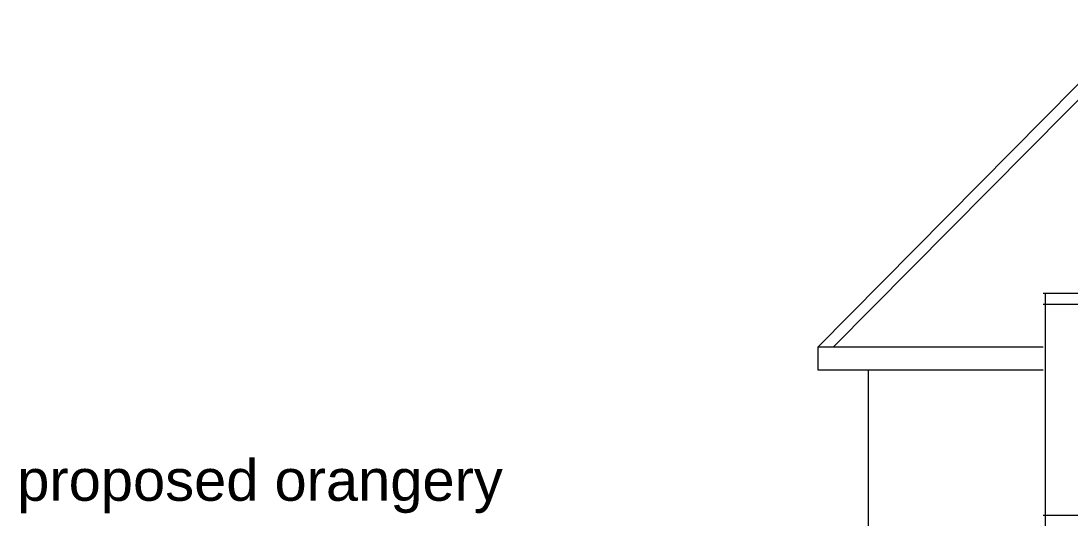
# Model space of a CAD drawing. Header units: millimetres. Extents: x -5841 to 140562, y 1006 to 102310.
# Drawn here: x 94560 to 103944, y 87980 to 92430 of the extents above; entities that cross this region are included whole.
import ezdxf

# ---------------------------------------------------------------- set-up
doc = ezdxf.new("R2010")
doc.units = ezdxf.units.MM
doc.header["$LTSCALE"] = 10
doc.layers.add('PDF17_0', color=7, linetype='Continuous')
doc.layers.add('PDF17_Text', color=7, linetype='Continuous')
doc.styles.add('PDF ArialMT', font='arial.ttf')

msp = doc.modelspace()

# ---------------------------------------------------------------- linework, layer by layer
at = {"layer": 'PDF17_0', "lineweight": 0}
for points in [[(101688.3, 89511), (104576.2, 92430), (111455.8, 92430), (114343.7, 89511), (115241.8, 89511)], [(101825.6, 89511), (104619.8, 92330.2), (111412.2, 92330.2), (114206.5, 89511)], [(110164.7, 89991.3), (103703, 89991.3)], [(103721.7, 89991.3), (103721.7, 83130.3)], [(110071.2, 89891.5), (103703, 89891.5)], [(103703, 89511), (101688.3, 89511), (101688.3, 89305.2), (103703, 89305.2)], [(102137.4, 89305.2), (102137.4, 86860.2)], [(106091.8, 88001.6), (103703, 88001.6)]]:
    msp.add_lwpolyline(points, dxfattribs=at)

# ---------------------------------------------------------------- texts
at = {"layer": 'PDF17_Text', "insert": (94526.9, 88263.5), "char_height": 370.404, "attachment_point": 4, "style": 'PDF ArialMT'}
msp.add_mtext('proposed orangery', dxfattribs=at)

doc.saveas('drawing.dxf')
